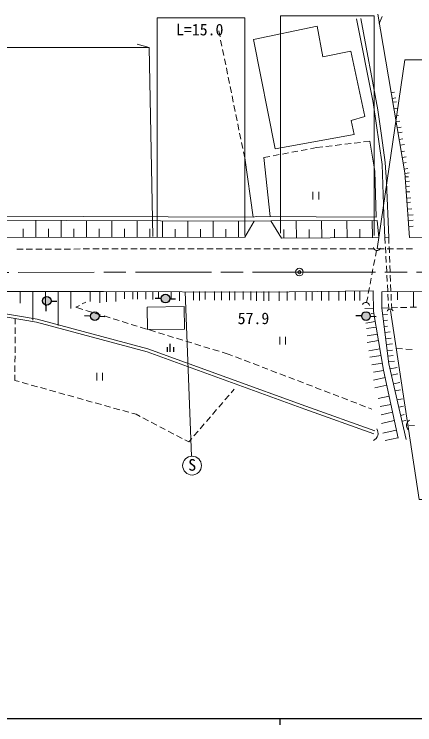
# Model space of a CAD drawing. Units: millimetres, scale not verified. Extents: x 40000 to 680000, y 20000 to 380000.
# Drawn here: x 126038 to 189286, y 204000 to 316222 of the extents above; entities that cross this region are included whole.
import ezdxf
from ezdxf.enums import TextEntityAlignment as Align

# ---------------------------------------------------------------- set-up
doc = ezdxf.new("R2010")
doc.units = ezdxf.units.MM
doc.header["$LTSCALE"] = 1000
doc.header["$PDMODE"] = 32
doc.header["$PDSIZE"] = 500
doc.linetypes.add('CHAIN', pattern=[18.5, 12, -1.5, 3.5, -1.5])
for name, color, linetype, lineweight in [('M-BGD', 7, 'Continuous', 13), ('M-BMK', 2, 'CHAIN', 13), ('M-BMK-SRVR', 3, 'Continuous', 13), ('M-STR-HTXT', 7, 'Continuous', 13), ('M-TTL-BAND', 7, 'Continuous', 25)]:
    doc.layers.add(name, color=color, linetype=linetype, lineweight=lineweight)
doc.styles.add('ＭＳ ゴシック', font='')
doc.styles.get('ＭＳ ゴシック').set_extended_font_data('MS Gothic')

msp = doc.modelspace()

# ---------------------------------------------------------------- hatches: boundary and pattern name
at = {"layer": 'M-BGD'}
for points in [[(131860, 270883, 0.97359), (130505, 271050, 0.01338), (130500, 271014, 1)], [(150601, 271240, 0.97359), (149246, 271406, 0.01338), (149241, 271370, 1)], [(139433, 268477, 0.97359), (138078, 268644, 0.01338), (138074, 268608, 1)], [(182264, 268487, 0.97359), (180909, 268654, 0.01338), (180905, 268618, 1)]]:
    msp.add_hatch(color=256, dxfattribs=at).paths.add_polyline_path(points)

# ---------------------------------------------------------------- linework, layer by layer
for p, q in [((183688, 314740), (184136, 315840)), ((158531, 312630), (158336, 313589)), ((158831, 311160), (158631, 312140)), ((159131, 309691), (158931, 310671)), ((159431, 308221), (159231, 309201)), ((159731, 306751), (159531, 307731)), ((160031, 305282), (159831, 306261)), ((160331, 303812), (160131, 304792)), ((160630, 302342), (160430, 303322)), ((185561, 303812), (186094, 303903)), ((185714, 302918), (186275, 303014)), ((185818, 302309), (186407, 302410)), ((160930, 300872), (160730, 301852)), ((185999, 301256), (186617, 301362)), ((161230, 299403), (161030, 300382)), ((186194, 300116), (186739, 300209)), ((161530, 297933), (161330, 298913)), ((186347, 299221), (186914, 299318)), ((161830, 296463), (161630, 297443)), ((186508, 298285), (187114, 298389)), ((186648, 297465), (187299, 297577)), ((186821, 296457), (187416, 296559)), ((162130, 294993), (161930, 295973)), ((173778, 295154), (172799, 294969)), ((174754, 295271), (173778, 295154)), ((176243, 295450), (175251, 295331)), ((177733, 295629), (176740, 295510)), ((179222, 295808), (178229, 295689)), ((180711, 295987), (179718, 295868)), ((182184, 296164), (181208, 296046)), ((186980, 295530), (187657, 295646)), ((162425, 293544), (162230, 294504)), ((167886, 294042), (166903, 293857)), ((169360, 294320), (168377, 294135)), ((170834, 294598), (169851, 294413)), ((172308, 294876), (171325, 294691)), ((187156, 294502), (187670, 294590)), ((163781, 284184), (162425, 293544)), ((166412, 293764), (165432, 293580)), ((165432, 293580), (166452, 284277)), ((187314, 293581), (187926, 293686)), ((187461, 292721), (187937, 292802)), ((187627, 291753), (188173, 291846)), ((187748, 291048), (188389, 291158)), ((187772, 290514), (188292, 290551)), ((187821, 289799), (188436, 289841)), ((187875, 289021), (188436, 289060)), ((173214, 288166), (173214, 286966)), ((174114, 286966), (174114, 288166)), ((187936, 288149), (188488, 288187)), ((188002, 287196), (188652, 287241)), ((188051, 286484), (188601, 286522)), ((188124, 285426), (188806, 285474)), ((90107, 284446), (163781, 284184)), ((188189, 284500), (189043, 284559)), ((129451, 280999), (129451, 283676)), ((133451, 280999), (133451, 283662)), ((137451, 280999), (137451, 283648)), ((141451, 280999), (141451, 283633)), ((145451, 281000), (145451, 283619)), ((149451, 281000), (149451, 283605)), ((153451, 281000), (153451, 283591)), ((157451, 281000), (157451, 283577)), ((161451, 281000), (161451, 283563)), ((170597, 280850), (170572, 283603)), ((174597, 280886), (174572, 283615)), ((178596, 280923), (178572, 283627)), ((182596, 280959), (182572, 283639)), ((188249, 283632), (189012, 283685)), ((127451, 280999), (127451, 282337)), ((131451, 280999), (131451, 282330)), ((135451, 280999), (135451, 282323)), ((139451, 280999), (139451, 282316)), ((143451, 280999), (143451, 282309)), ((147451, 281000), (147451, 282302)), ((151451, 281000), (151451, 282295)), ((155451, 281000), (155451, 282288)), ((159451, 281000), (159451, 282282)), ((168597, 280832), (168584, 282209)), ((172597, 280868), (172584, 282233)), ((176596, 280904), (176584, 282257)), ((180596, 280941), (180584, 282281)), ((188313, 282711), (189022, 282760)), ((184582, 280928), (185172, 280956)), ((184631, 279995), (184582, 280928)), ((185172, 280956), (185211, 280011)), ((184709, 278497), (184657, 279496)), ((185231, 279512), (185272, 278513)), ((126440, 279139), (127440, 279139)), ((127940, 279139), (128940, 279139)), ((129440, 279140), (130440, 279140)), ((130940, 279140), (131940, 279140)), ((132440, 279141), (133440, 279141)), ((133940, 279141), (134940, 279141)), ((135440, 279141), (136440, 279142)), ((136940, 279142), (137940, 279142)), ((138440, 279142), (139440, 279143)), ((139940, 279143), (140940, 279143)), ((141440, 279143), (142440, 279144)), ((142940, 279144), (143940, 279144)), ((144440, 279144), (145440, 279145)), ((145940, 279145), (146940, 279145)), ((147440, 279145), (148440, 279145)), ((148940, 279146), (149940, 279146)), ((150440, 279146), (151440, 279146)), ((151940, 279147), (152940, 279147)), ((153440, 279147), (154440, 279147)), ((154940, 279147), (155940, 279148)), ((156440, 279148), (157440, 279148)), ((157940, 279148), (158940, 279149)), ((159440, 279149), (160440, 279149)), ((160940, 279149), (161940, 279150)), ((162440, 279150), (163440, 279150)), ((163940, 279150), (164940, 279151)), ((165440, 279151), (166440, 279151)), ((166940, 279151), (167940, 279151)), ((168440, 279152), (169440, 279152)), ((169940, 279152), (170940, 279152)), ((171440, 279153), (172440, 279153)), ((172940, 279153), (173940, 279153)), ((174440, 279153), (175440, 279154)), ((175940, 279154), (176940, 279154)), ((177440, 279154), (178440, 279155)), ((178940, 279155), (179940, 279155)), ((180440, 279155), (181440, 279156)), ((181940, 279156), (182940, 279156)), ((183061, 277998), (183237, 278924)), ((183440, 279156), (184440, 279157)), ((184940, 279157), (185940, 279157)), ((186440, 279157), (187440, 279157)), ((187940, 279158), (188940, 279158)), ((182781, 276525), (182968, 277507)), ((184788, 276999), (184735, 277998)), ((185293, 278013), (185334, 277014)), ((184866, 275501), (184814, 276500)), ((185354, 276514), (185395, 275515)), ((182501, 275051), (182688, 276033)), ((184945, 274004), (184893, 275002)), ((185415, 275015), (185456, 274016)), ((182222, 273577), (182408, 274560)), ((181942, 272104), (182128, 273086)), ((185024, 272506), (184971, 273504)), ((185477, 273517), (185518, 272518)), ((126959, 272400), (126961, 270584)), ((128959, 272402), (128964, 267909)), ((130959, 272404), (130961, 270158)), ((132959, 272406), (132965, 267053)), ((134959, 272408), (134962, 269731)), ((138046, 272410), (138046, 270846)), ((139531, 272410), (139531, 270638)), ((140630, 272410), (140630, 270786)), ((142085, 272410), (142085, 270846)), ((143451, 272410), (143451, 271261)), ((144758, 272410), (144758, 271202)), ((145530, 272410), (145530, 271232)), ((146808, 272410), (146808, 271202)), ((147906, 272410), (147906, 271143)), ((148829, 272410), (148829, 271374)), ((150822, 272410), (150822, 271270)), ((152154, 272410), (152154, 270964)), ((153042, 272364), (154017, 246409)), ((154352, 272410), (154352, 271054)), ((155302, 272410), (155302, 271024)), ((156163, 272410), (156163, 271143)), ((157678, 272410), (157678, 271054)), ((158777, 272410), (158777, 271054)), ((160024, 272410), (160024, 271054)), ((160856, 272410), (160856, 271054)), ((162193, 272410), (162193, 271143)), ((163381, 272410), (163381, 271054)), ((164272, 272410), (164272, 270935)), ((165430, 272410), (165430, 270935)), ((166262, 272410), (166262, 270935)), ((167895, 272410), (167895, 270935)), ((169143, 272410), (169143, 271024)), ((170420, 272410), (170420, 271054)), ((172113, 272410), (172113, 270994)), ((173063, 272410), (173063, 270994)), ((174548, 272410), (174548, 270994)), ((175707, 272410), (175707, 271024)), ((177311, 272410), (177311, 270994)), ((178350, 272410), (178350, 270994)), ((179746, 272410), (179746, 270994)), ((180607, 272410), (180607, 271024)), ((181673, 270687), (181848, 271612)), ((184103, 272394), (184103, 269810)), ((185102, 271008), (185050, 272006)), ((185538, 272018), (185579, 271019)), ((186568, 272413), (186549, 271120)), ((189103, 272396), (189104, 269961)), ((137347, 270768), (136767, 270467)), ((185177, 269576), (185128, 270508)), ((185600, 270519), (185639, 269574)), ((136323, 270237), (135743, 269936)), ((135743, 269936), (136870, 269590)), ((137348, 269443), (138304, 269149)), ((182764, 269779), (181404, 269741)), ((184103, 269810), (185049, 269838)), ((185549, 269853), (186549, 269883)), ((187048, 269899), (188048, 269929)), ((188548, 269944), (189547, 269974)), ((138782, 269002), (139738, 268709)), ((140216, 268562), (141172, 268268)), ((182823, 269012), (182382, 268938)), ((184239, 268727), (184961, 268817)), ((126197, 267258), (126203, 268139)), ((141650, 268121), (142605, 267827)), ((143083, 267680), (144039, 267387)), ((144517, 267240), (145473, 266946)), ((183048, 267684), (181578, 267435)), ((184349, 267847), (184979, 267926)), ((126186, 265758), (126193, 266758)), ((145951, 266799), (146907, 266506)), ((147385, 266359), (148341, 266065)), ((183194, 266821), (181666, 266562)), ((184468, 266901), (184979, 266965)), ((184587, 265953), (185415, 266057)), ((126176, 264258), (126183, 265258)), ((148819, 265918), (149775, 265624)), ((150253, 265477), (151208, 265184)), ((151686, 265037), (152642, 264743)), ((167959, 265260), (167959, 264060)), ((168859, 264060), (168859, 265260)), ((183382, 265713), (181788, 265444)), ((184711, 264970), (185573, 265079)), ((126165, 262758), (126172, 263758)), ((153120, 264596), (154076, 264303)), ((154554, 264156), (155510, 263862)), ((183552, 264705), (181758, 264401)), ((184824, 264069), (185765, 264188)), ((155988, 263715), (156944, 263421)), ((157422, 263274), (158378, 262981)), ((158856, 262834), (159982, 262488)), ((183779, 263366), (182015, 263067)), ((184952, 263055), (185765, 263157)), ((186367, 263408), (187359, 263349)), ((187858, 263320), (188856, 263261)), ((126155, 261258), (126162, 262258)), ((159982, 262488), (160504, 262288)), ((160971, 262109), (161905, 261751)), ((162372, 261572), (163305, 261214)), ((183953, 262338), (182172, 262037)), ((185059, 262201), (185852, 262301)), ((126145, 259758), (126152, 260758)), ((163772, 261035), (164706, 260677)), ((165173, 260498), (166107, 260140)), ((184161, 261112), (182504, 260831)), ((185171, 261313), (186079, 261427)), ((185393, 260190), (186498, 260442)), ((126135, 258377), (126141, 259258)), ((139066, 259586), (139066, 258386)), ((139966, 258386), (139966, 259586)), ((166573, 259961), (167507, 259603)), ((167974, 259424), (168908, 259066)), ((184357, 259950), (182749, 259678)), ((185620, 259197), (186612, 259423)), ((126804, 258190), (126135, 258377)), ((169375, 258887), (170308, 258529)), ((170775, 258350), (171709, 257992)), ((184598, 258832), (182749, 258438)), ((128249, 257787), (127286, 258056)), ((129694, 257384), (128730, 257653)), ((131138, 256981), (130175, 257249)), ((160767, 257011), (160280, 256443)), ((172176, 257813), (173110, 257455)), ((173576, 257276), (174510, 256918)), ((184853, 257636), (182959, 257232)), ((185932, 257829), (186944, 258060)), ((132583, 256577), (131620, 256846)), ((134028, 256174), (133065, 256443)), ((135473, 255771), (134510, 256040)), ((159954, 256064), (159303, 255305)), ((174977, 256739), (175911, 256381)), ((176378, 256202), (177311, 255844)), ((185219, 255922), (183500, 255555)), ((186186, 256718), (187014, 256907)), ((136918, 255368), (135954, 255637)), ((138362, 254965), (137399, 255233)), ((139807, 254561), (138844, 254830)), ((158978, 254925), (158327, 254166)), ((177778, 255665), (178712, 255307)), ((179179, 255128), (180112, 254770)), ((186507, 255312), (187349, 255504)), ((141252, 254158), (140289, 254427)), ((142697, 253755), (141734, 254024)), ((158001, 253787), (157350, 253027)), ((180579, 254591), (181513, 254233)), ((181980, 254054), (182502, 253853)), ((185501, 254601), (183832, 254245)), ((186774, 254146), (187503, 254312)), ((144142, 253352), (143178, 253621)), ((145292, 253031), (144623, 253217)), ((145909, 252707), (145292, 253031)), ((157025, 252648), (156374, 251889)), ((185768, 253349), (183989, 252969)), ((187068, 252859), (187627, 252987)), ((147237, 252010), (146352, 252475)), ((148565, 251313), (147680, 251777)), ((156048, 251509), (155397, 250750)), ((186047, 252042), (184007, 251606)), ((187275, 251950), (187853, 252082)), ((149893, 250615), (149008, 251080)), ((151221, 249918), (150336, 250383)), ((155072, 250371), (154421, 249612)), ((186370, 250530), (184232, 250074)), ((188338, 251330), (189217, 251266)), ((152549, 249221), (151664, 249686)), ((154095, 249232), (153609, 248665)), ((186628, 249321), (184589, 248886)), ((153609, 248665), (152992, 248988))]:
    msp.add_line(p, q, dxfattribs=at)
at = {"layer": 'M-BGD', "lineweight": 25}
for p, q in [((131878, 270917), (132778, 270901)), ((148310, 271378), (149241, 271370)), ((150619, 271274), (151520, 271257)), ((131088, 269329), (131090, 270271)), ((137142, 268616), (138074, 268608)), ((139451, 268512), (140352, 268495)), ((179973, 268626), (180905, 268618)), ((182282, 268522), (183183, 268505)), ((150673, 262908), (150673, 264158)), ((150173, 263658), (150173, 262908)), ((151173, 263658), (151173, 262908))]:
    msp.add_line(p, q, dxfattribs=at)
at = {"layer": 'M-BGD'}
for points in [[(184582, 280928), (184393, 284591), (184138, 292504), (182712, 302275), (180069, 315492)], [(180752, 315552), (183431, 301111), (184044, 297068), (184586, 292823), (184814, 289719), (185172, 280956)], [(188433, 280978), (187726, 291178), (183434, 316222)], [(163781, 284184), (164261, 284294), (183180, 284146), (182986, 291441), (182184, 296164)], [(91957, 280996), (124508, 280947), (162451, 281000), (163936, 283554), (89846, 283815)], [(163936, 283554), (166537, 283591), (168260, 280829), (183596, 280968), (183329, 283641), (166537, 283591)], [(188433, 280978), (213168, 280913), (238741, 280913), (262116, 280913), (262175, 283437)], [(99959, 272373), (123521, 272410), (140154, 272410), (165043, 272321), (182689, 272517), (182778, 269280), (184352, 259983), (186639, 249270)], [(298457, 269949), (297880, 272430), (277037, 272396), (254078, 272425), (231621, 272313), (210979, 272342), (188565, 272428), (184103, 272394)], [(82310, 267137), (103166, 269323), (113449, 269502), (123058, 269173), (129637, 268077), (147155, 263381), (172105, 254298), (182983, 250437)], [(184103, 269810), (185212, 260982), (187940, 249040)], [(82075, 266510), (103198, 268820), (113445, 268998), (123008, 268672), (129531, 267585), (147004, 262901), (171935, 253824), (182814, 249963)]]:
    msp.add_lwpolyline(points, dxfattribs=at)
for points in [[(163825, 312229), (167241, 294943), (179715, 297200), (179240, 299457), (181378, 300051), (179180, 310387), (174755, 309467), (173864, 314338)], [(147023, 269941), (147092, 266449), (152901, 266457), (152850, 270064)]]:
    msp.add_lwpolyline(points, close=True, dxfattribs=at)
at = {"layer": 'M-BGD', "lineweight": 25}
for centre in [(131180, 270948), (149921, 271305), (138754, 268543), (181584, 268553)]:
    msp.add_circle(centre, 683, dxfattribs=at)
at = {"layer": 'M-BGD'}
msp.add_circle((154116, 244927), 1485, dxfattribs=at)
for centre, radius, start, end in [((183334, 279515), 598, 191.15882, 336.69627), ((181561, 270099), 599, 9.11368, 152.1322), ((185406, 269079), 547, 33.17689, 155.43204), ((188875, 251286), 906, 114.30607, 231.16002), ((182232, 250040), 1252, 295.09249, 34.02822)]:
    msp.add_arc(centre, radius, start, end, dxfattribs=at)
at = {"layer": 'M-BMK'}
for p, q in [((71180, 275397), (171063, 275489)), ((171063, 275489), (270975, 275531))]:
    msp.add_line(p, q, dxfattribs=at)
at = {"layer": 'M-BMK-SRVR'}
msp.add_circle((171063, 275489), 600, dxfattribs=at)
msp.add_point((171063, 275489), dxfattribs=at)
at = {"layer": 'M-STR-HTXT'}
for p, q in [((80830, 310955), (147371, 310955)), ((147371, 310955), (145439, 311472)), ((147371, 310955), (147906, 281119))]:
    msp.add_line(p, q, dxfattribs=at)
for points in [[(148592, 281000), (148592, 315660), (162428, 315660), (162428, 281288)], [(168084, 281636), (168084, 315986), (182857, 315986), (182857, 281292)], [(183322, 279156), (187739, 309006), (223891, 309006)], [(185470, 269413), (189955, 239585), (228283, 239585)]]:
    msp.add_lwpolyline(points, dxfattribs=at)
at = {"layer": 'M-TTL-BAND'}
for p, q in [((40000, 205000), (579000, 205000)), ((168000, 205000), (168000, 204000))]:
    msp.add_line(p, q, dxfattribs=at)

# ---------------------------------------------------------------- texts
at = {"layer": 'M-BGD', "style": 'ＭＳ ゴシック'}
for s, p in [('57.9', (163812, 266723)), ('S', (154140, 243575))]:
    msp.add_text(s, height=1833, dxfattribs=at).set_placement(p, align=Align.BOTTOM_CENTER)
at = {"layer": 'M-STR-HTXT', "style": 'ＭＳ ゴシック'}
msp.add_text('L=15.0', height=1833, dxfattribs=at).set_placement((155328, 312328), align=Align.BOTTOM_CENTER)

doc.saveas('drawing.dxf')
